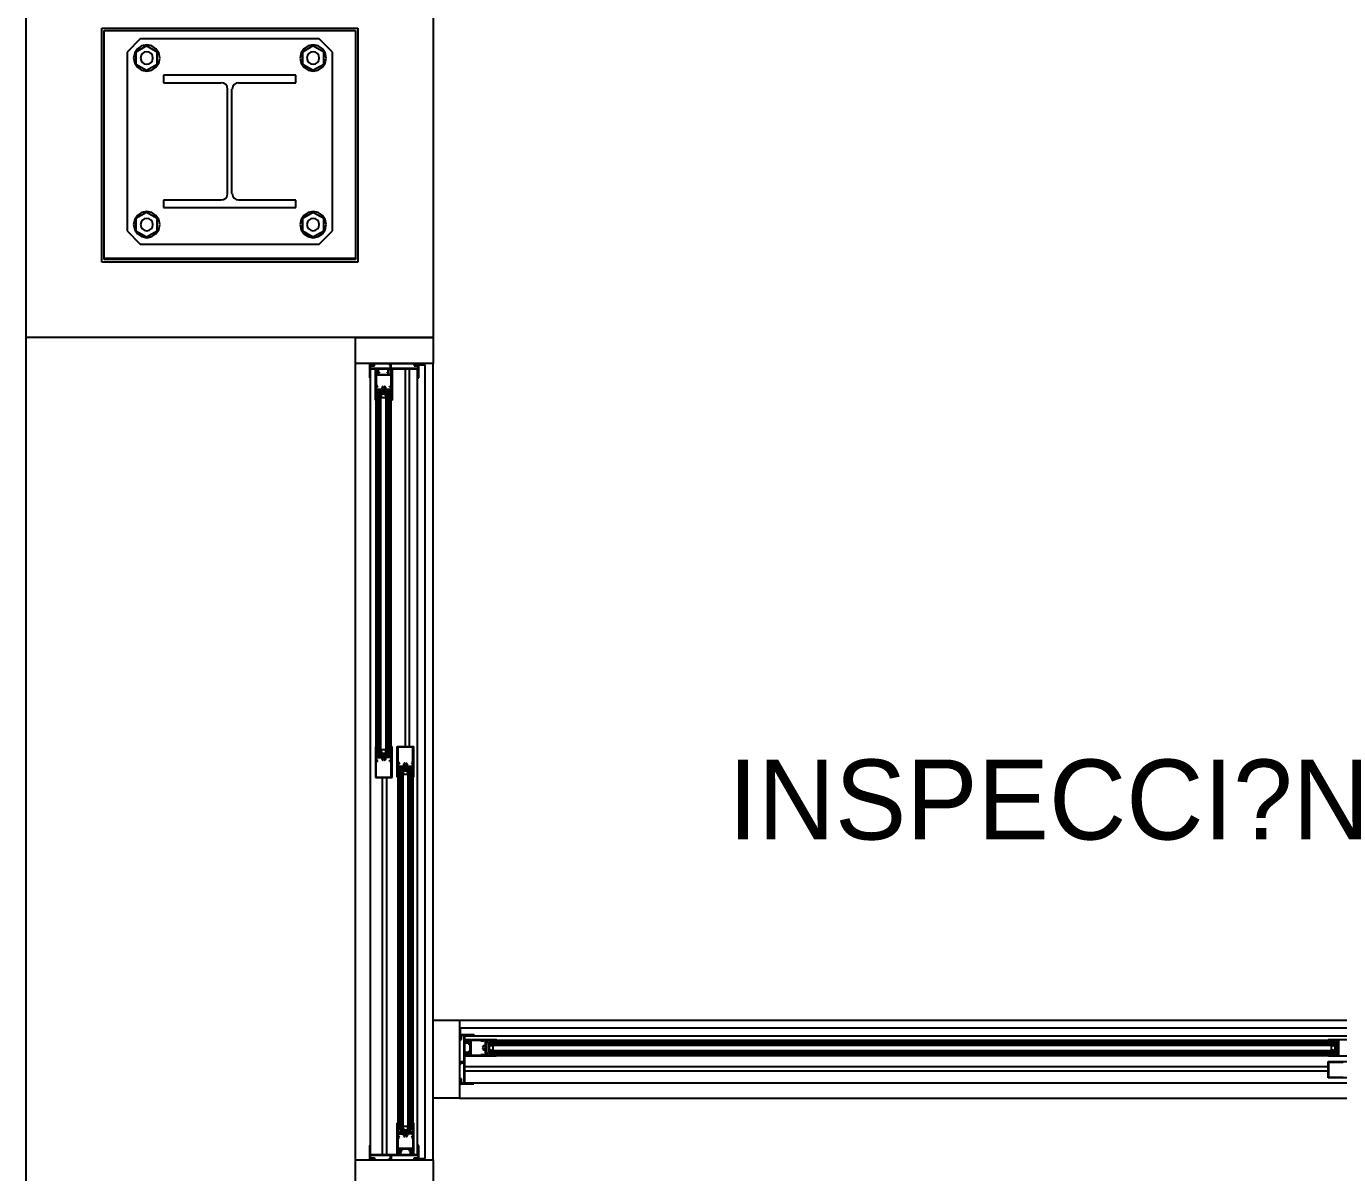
# Model space of a CAD drawing. Header units: millimetres. Extents: x 7649 to 34105, y 3983 to 25377.
# Drawn here: x 7649 to 10171, y 11031 to 13235 of the extents above; entities that cross this region are included whole.
import ezdxf

# ---------------------------------------------------------------- set-up
doc = ezdxf.new("R2010")
doc.units = ezdxf.units.MM

msp = doc.modelspace()

# ---------------------------------------------------------------- linework, layer by layer
at = {"layer": 'GEOMETRY', "color": 7}
for p, q in [((7649.45694, 5374.92222), (7649.45694, 25376.89306)), ((7868.53194, 13210.82222), (7843.13194, 13185.42222)), ((7863.19396, 13191.81873), (7857.80722, 13183.82917)), ((7880.70278, 13197.59306), (7860.06528, 13185.42222)), ((7871.18355, 13197.20535), (7863.19396, 13191.81873)), ((8212.49028, 13210.82222), (7868.53194, 13210.82222)), ((7880.96736, 13199.18056), (7871.18355, 13197.20535)), ((7900.81111, 13185.42222), (7880.70278, 13197.59306)), ((7890.75117, 13197.20535), (7880.96736, 13199.18056)), ((7898.74076, 13191.81873), (7890.75117, 13197.20535)), ((7904.1275, 13183.82917), (7898.74076, 13191.81873)), ((8182.81063, 13191.81873), (8177.42389, 13183.82917)), ((8200.31944, 13197.59306), (8180.21111, 13185.42222)), ((8190.80022, 13197.20535), (8182.81063, 13191.81873)), ((8200.58403, 13199.18056), (8190.80022, 13197.20535)), ((8220.95694, 13185.42222), (8200.31944, 13197.59306)), ((8210.36784, 13197.20535), (8200.58403, 13199.18056)), ((8218.35743, 13191.81873), (8210.36784, 13197.20535)), ((8237.89028, 13185.42222), (8212.49028, 13210.82222)), ((8223.74417, 13183.82917), (8218.35743, 13191.81873)), ((7843.13194, 13185.42222), (7843.13194, 12841.99306)), ((7857.80722, 13183.82917), (7855.83194, 13174.04514)), ((7855.83194, 13174.04514), (7857.80722, 13164.26111)), ((7857.80722, 13164.26111), (7863.19396, 13156.27155)), ((7860.06528, 13185.42222), (7860.06528, 13162.13889)), ((7869.99674, 13178.67945), (7869.06111, 13174.04514)), ((7869.06111, 13174.04514), (7869.99674, 13169.41083)), ((7872.5483, 13182.464), (7869.99674, 13178.67945)), ((7869.99674, 13169.41083), (7872.5483, 13165.62627)), ((7876.33283, 13185.01569), (7872.5483, 13182.464)), ((7872.5483, 13165.62627), (7876.33283, 13163.07459)), ((7880.96736, 13185.95139), (7876.33283, 13185.01569)), ((7885.60189, 13185.01569), (7880.96736, 13185.95139)), ((7889.38642, 13182.464), (7885.60189, 13185.01569)), ((7885.60189, 13163.07459), (7889.38642, 13165.62627)), ((7891.93799, 13178.67945), (7889.38642, 13182.464)), ((7889.38642, 13165.62627), (7891.93799, 13169.41083)), ((7892.87361, 13174.04514), (7891.93799, 13178.67945)), ((7891.93799, 13169.41083), (7892.87361, 13174.04514)), ((7898.74076, 13156.27155), (7904.1275, 13164.26111)), ((7900.81111, 13162.13889), (7900.81111, 13185.42222)), ((7906.10278, 13174.04514), (7904.1275, 13183.82917)), ((7904.1275, 13164.26111), (7906.10278, 13174.04514)), ((8177.42389, 13183.82917), (8175.44861, 13174.04514)), ((8175.44861, 13174.04514), (8177.42389, 13164.26111)), ((8177.42389, 13164.26111), (8182.81063, 13156.27155)), ((8180.21111, 13185.42222), (8180.21111, 13162.13889)), ((8189.6134, 13178.67945), (8188.67778, 13174.04514)), ((8188.67778, 13174.04514), (8189.6134, 13169.41083)), ((8192.16497, 13182.464), (8189.6134, 13178.67945)), ((8189.6134, 13169.41083), (8192.16497, 13165.62627)), ((8195.9495, 13185.01569), (8192.16497, 13182.464)), ((8192.16497, 13165.62627), (8195.9495, 13163.07459)), ((8200.58403, 13185.95139), (8195.9495, 13185.01569)), ((8205.21856, 13185.01569), (8200.58403, 13185.95139)), ((8209.00309, 13182.464), (8205.21856, 13185.01569)), ((8205.21856, 13163.07459), (8209.00309, 13165.62627)), ((8211.55465, 13178.67945), (8209.00309, 13182.464)), ((8209.00309, 13165.62627), (8211.55465, 13169.41083)), ((8212.49028, 13174.04514), (8211.55465, 13178.67945)), ((8211.55465, 13169.41083), (8212.49028, 13174.04514)), ((8218.35743, 13156.27155), (8223.74417, 13164.26111)), ((8220.95694, 13162.13889), (8220.95694, 13185.42222)), ((8225.71944, 13174.04514), (8223.74417, 13183.82917)), ((8223.74417, 13164.26111), (8225.71944, 13174.04514)), ((8237.89028, 12841.99306), (8237.89028, 13185.42222)), ((7860.06528, 13162.13889), (7880.70278, 13150.49722)), ((7863.19396, 13156.27155), (7871.18355, 13150.88493)), ((7871.18355, 13150.88493), (7880.96736, 13148.90972)), ((7876.33283, 13163.07459), (7880.96736, 13162.13889)), ((7880.70278, 13150.49722), (7900.81111, 13162.13889)), ((7880.96736, 13162.13889), (7885.60189, 13163.07459)), ((7880.96736, 13148.90972), (7890.75117, 13150.88493)), ((7890.75117, 13150.88493), (7898.74076, 13156.27155)), ((8167.51111, 13140.97222), (7912.98194, 13140.97222)), ((7912.98194, 13140.97222), (7912.98194, 13126.68472)), ((8167.51111, 13126.68472), (8167.51111, 13140.97222)), ((8180.21111, 13162.13889), (8200.31944, 13150.49722)), ((8182.81063, 13156.27155), (8190.80022, 13150.88493)), ((8190.80022, 13150.88493), (8200.58403, 13148.90972)), ((8195.9495, 13163.07459), (8200.58403, 13162.13889)), ((8200.31944, 13150.49722), (8220.95694, 13162.13889)), ((8200.58403, 13162.13889), (8205.21856, 13163.07459)), ((8200.58403, 13148.90972), (8210.36784, 13150.88493)), ((8210.36784, 13150.88493), (8218.35743, 13156.27155)), ((7912.98194, 13126.68472), (8023.57778, 13126.68472)), ((8028.68275, 13125.70747), (8023.84236, 13126.68472)), ((8032.63549, 13123.04244), (8028.68275, 13125.70747)), ((8035.30053, 13119.08969), (8032.63549, 13123.04244)), ((8036.27778, 13114.24931), (8035.30053, 13119.08969)), ((8036.27778, 12913.43056), (8036.27778, 13113.98472)), ((8044.74444, 12913.43056), (8044.74444, 13113.98472)), ((8046.25086, 13119.08969), (8045.27361, 13114.24931)), ((8048.91589, 13123.04244), (8046.25086, 13119.08969)), ((8052.86864, 13125.70747), (8048.91589, 13123.04244)), ((8057.70903, 13126.68472), (8052.86864, 13125.70747)), ((8057.44444, 13126.68472), (8167.51111, 13126.68472)), ((8035.30053, 12908.85475), (8036.27778, 12913.69514)), ((8045.27361, 12913.69514), (8046.25086, 12908.85475)), ((8023.57778, 12900.73056), (7912.98194, 12900.73056)), ((7912.98194, 12900.73056), (7912.98194, 12886.97222)), ((7912.98194, 12886.97222), (8167.51111, 12886.97222)), ((8023.84236, 12901.25972), (8028.68275, 12902.23697)), ((8028.68275, 12902.23697), (8032.63549, 12904.90201)), ((8032.63549, 12904.90201), (8035.30053, 12908.85475)), ((8046.25086, 12908.85475), (8048.91589, 12904.90201)), ((8048.91589, 12904.90201), (8052.86864, 12902.23697)), ((8052.86864, 12902.23697), (8057.70903, 12901.25972)), ((8167.51111, 12900.73056), (8057.44444, 12900.73056)), ((8167.51111, 12886.97222), (8167.51111, 12900.73056)), ((7857.80722, 12863.68333), (7855.83194, 12853.89931)), ((7863.19396, 12871.6729), (7857.80722, 12863.68333)), ((7880.70278, 12877.44722), (7860.06528, 12865.80556)), ((7860.06528, 12865.80556), (7860.06528, 12841.99306)), ((7871.18355, 12877.05952), (7863.19396, 12871.6729)), ((7872.5483, 12862.31817), (7869.99674, 12858.53362)), ((7880.96736, 12879.03472), (7871.18355, 12877.05952)), ((7876.33283, 12864.86986), (7872.5483, 12862.31817)), ((7880.96736, 12865.80556), (7876.33283, 12864.86986)), ((7900.81111, 12865.80556), (7880.70278, 12877.44722)), ((7890.75117, 12877.05952), (7880.96736, 12879.03472)), ((7885.60189, 12864.86986), (7880.96736, 12865.80556)), ((7889.38642, 12862.31817), (7885.60189, 12864.86986)), ((7891.93799, 12858.53362), (7889.38642, 12862.31817)), ((7898.74076, 12871.6729), (7890.75117, 12877.05952)), ((7904.1275, 12863.68333), (7898.74076, 12871.6729)), ((7900.81111, 12841.99306), (7900.81111, 12865.80556)), ((7906.10278, 12853.89931), (7904.1275, 12863.68333)), ((8177.42389, 12863.68333), (8175.44861, 12853.89931)), ((8182.81063, 12871.6729), (8177.42389, 12863.68333)), ((8200.31944, 12877.44722), (8180.21111, 12865.80556)), ((8180.21111, 12865.80556), (8180.21111, 12841.99306)), ((8190.80022, 12877.05952), (8182.81063, 12871.6729)), ((8192.16497, 12862.31817), (8189.6134, 12858.53362)), ((8200.58403, 12879.03472), (8190.80022, 12877.05952)), ((8195.9495, 12864.86986), (8192.16497, 12862.31817)), ((8200.58403, 12865.80556), (8195.9495, 12864.86986)), ((8220.95694, 12865.80556), (8200.31944, 12877.44722)), ((8210.36784, 12877.05952), (8200.58403, 12879.03472)), ((8205.21856, 12864.86986), (8200.58403, 12865.80556)), ((8209.00309, 12862.31817), (8205.21856, 12864.86986)), ((8211.55465, 12858.53362), (8209.00309, 12862.31817)), ((8218.35743, 12871.6729), (8210.36784, 12877.05952)), ((8223.74417, 12863.68333), (8218.35743, 12871.6729)), ((8220.95694, 12841.99306), (8220.95694, 12865.80556)), ((8225.71944, 12853.89931), (8223.74417, 12863.68333)), ((7843.13194, 12841.99306), (7868.53194, 12816.59306)), ((7855.83194, 12853.89931), (7857.80722, 12844.11528)), ((7857.80722, 12844.11528), (7863.19396, 12836.12571)), ((7860.06528, 12841.99306), (7880.70278, 12830.35139)), ((7863.19396, 12836.12571), (7871.18355, 12830.73909)), ((7869.99674, 12858.53362), (7869.06111, 12853.89931)), ((7869.06111, 12853.89931), (7869.99674, 12849.265)), ((7869.99674, 12849.265), (7872.5483, 12845.48044)), ((7872.5483, 12845.48044), (7876.33283, 12842.92875)), ((7876.33283, 12842.92875), (7880.96736, 12841.99306)), ((7880.70278, 12830.35139), (7900.81111, 12841.99306)), ((7880.96736, 12841.99306), (7885.60189, 12842.92875)), ((7885.60189, 12842.92875), (7889.38642, 12845.48044)), ((7889.38642, 12845.48044), (7891.93799, 12849.265)), ((7890.75117, 12830.73909), (7898.74076, 12836.12571)), ((7892.87361, 12853.89931), (7891.93799, 12858.53362)), ((7891.93799, 12849.265), (7892.87361, 12853.89931)), ((7898.74076, 12836.12571), (7904.1275, 12844.11528)), ((7904.1275, 12844.11528), (7906.10278, 12853.89931)), ((8175.44861, 12853.89931), (8177.42389, 12844.11528)), ((8177.42389, 12844.11528), (8182.81063, 12836.12571)), ((8180.21111, 12841.99306), (8200.31944, 12830.35139)), ((8182.81063, 12836.12571), (8190.80022, 12830.73909)), ((8189.6134, 12858.53362), (8188.67778, 12853.89931)), ((8188.67778, 12853.89931), (8189.6134, 12849.265)), ((8189.6134, 12849.265), (8192.16497, 12845.48044)), ((8192.16497, 12845.48044), (8195.9495, 12842.92875)), ((8195.9495, 12842.92875), (8200.58403, 12841.99306)), ((8200.31944, 12830.35139), (8220.95694, 12841.99306)), ((8200.58403, 12841.99306), (8205.21856, 12842.92875)), ((8205.21856, 12842.92875), (8209.00309, 12845.48044)), ((8209.00309, 12845.48044), (8211.55465, 12849.265)), ((8210.36784, 12830.73909), (8218.35743, 12836.12571)), ((8212.49028, 12853.89931), (8211.55465, 12858.53362)), ((8211.55465, 12849.265), (8212.49028, 12853.89931)), ((8212.49028, 12816.59306), (8237.89028, 12841.99306)), ((8218.35743, 12836.12571), (8223.74417, 12844.11528)), ((8223.74417, 12844.11528), (8225.71944, 12853.89931)), ((7868.53194, 12816.59306), (8212.49028, 12816.59306)), ((7871.18355, 12830.73909), (7880.96736, 12828.76389)), ((7880.96736, 12828.76389), (7890.75117, 12830.73909)), ((8190.80022, 12830.73909), (8200.58403, 12828.76389)), ((8200.58403, 12828.76389), (8210.36784, 12830.73909)), ((7799.21111, 12789.07639), (8281.81111, 12789.07639)), ((8281.81111, 11056.58472), (8281.81111, 12586.93472)), ((8309.32778, 12584.28889), (8309.32778, 12586.93472)), ((8309.32778, 12584.28889), (8317.26528, 12584.28889)), ((8309.32778, 12559.41806), (8309.32778, 12584.28889)), ((8318.85278, 12586.93472), (8317.26528, 12586.93472)), ((8317.26528, 12586.93472), (8317.26528, 12584.28889)), ((8318.85278, 12582.70139), (8318.85278, 12586.93472)), ((8318.85278, 12586.93472), (8394.52361, 12586.93472)), ((8345.84028, 12586.40556), (8345.84028, 12584.81806)), ((8345.84028, 12586.40556), (8350.60278, 12586.40556)), ((8345.84028, 12584.81806), (8349.54444, 12584.81806)), ((8349.54444, 12577.93889), (8349.54444, 12584.81806)), ((8350.60278, 12577.93889), (8350.60278, 12586.40556)), ((8396.11111, 12586.93472), (8394.52361, 12586.93472)), ((8394.52361, 12586.93472), (8394.52361, 12582.70139)), ((8396.11111, 12584.28889), (8396.11111, 12586.93472)), ((8396.11111, 12584.28889), (8404.04861, 12584.28889)), ((8404.04861, 12584.28889), (8416.21944, 12584.28889)), ((8404.04861, 12559.41806), (8404.04861, 12584.28889)), ((8416.21944, 11058.70139), (8416.21944, 12584.28889)), ((8431.56528, 11056.58472), (8431.56528, 12586.93472)), ((8309.32778, 12559.41806), (8310.91528, 12559.41806)), ((8310.91528, 12582.70139), (8318.85278, 12582.70139)), ((8310.91528, 12577.93889), (8310.91528, 12582.70139)), ((8310.91528, 12577.93889), (8349.54444, 12577.93889)), ((8310.91528, 12559.41806), (8310.91528, 12576.35139)), ((8310.91528, 12576.35139), (8324.67361, 12576.35139)), ((8310.91528, 11066.63889), (8310.91528, 12576.35139)), ((8320.44028, 12516.55556), (8320.44028, 12575.29306)), ((8320.44028, 12575.29306), (8323.61528, 12575.29306)), ((8322.02778, 12565.76806), (8322.02778, 12574.23472)), ((8322.02778, 12574.23472), (8323.61528, 12574.23472)), ((8322.02778, 12565.76806), (8350.60278, 12565.76806)), ((8350.60278, 12564.18056), (8322.02778, 12564.18056)), ((8322.02778, 12564.18056), (8322.02778, 12546.18889)), ((8323.61528, 12574.23472), (8323.61528, 12575.29306)), ((8324.67361, 12566.29722), (8324.67361, 12576.35139)), ((8324.67361, 12566.29722), (8326.26111, 12566.29722)), ((8326.26111, 12570.53056), (8326.26111, 12576.35139)), ((8326.26111, 12576.35139), (8344.25278, 12576.35139)), ((8326.26111, 12570.53056), (8327.84861, 12570.53056)), ((8326.26111, 12566.29722), (8326.26111, 12568.94306)), ((8326.26111, 12568.94306), (8327.84861, 12568.94306)), ((8327.84861, 12568.94306), (8327.84861, 12570.53056)), ((8344.25278, 12570.53056), (8342.66528, 12570.53056)), ((8342.66528, 12570.53056), (8342.66528, 12568.94306)), ((8342.66528, 12568.94306), (8344.25278, 12568.94306)), ((8344.25278, 12576.35139), (8344.25278, 12570.53056)), ((8344.25278, 12568.94306), (8344.25278, 12566.29722)), ((8344.25278, 12566.29722), (8345.84028, 12566.29722)), ((8345.84028, 12576.35139), (8402.46111, 12576.35139)), ((8345.84028, 12566.29722), (8345.84028, 12576.35139)), ((8349.01528, 12575.29306), (8352.19028, 12575.29306)), ((8349.01528, 12574.23472), (8349.01528, 12575.29306)), ((8350.60278, 12574.23472), (8349.01528, 12574.23472)), ((8350.60278, 12577.93889), (8402.46111, 12577.93889)), ((8350.60278, 12565.76806), (8350.60278, 12574.23472)), ((8350.60278, 12546.18889), (8350.60278, 12564.18056)), ((8352.19028, 12575.29306), (8352.19028, 12516.55556)), ((8378.11944, 11850.86389), (8378.11944, 12576.35139)), ((8386.05694, 11850.86389), (8386.05694, 12576.35139)), ((8394.52361, 12582.70139), (8402.46111, 12582.70139)), ((8400.87361, 11066.63889), (8400.87361, 12576.35139)), ((8402.46111, 12577.93889), (8402.46111, 12582.70139)), ((8402.46111, 12576.35139), (8402.46111, 12559.41806)), ((8402.46111, 12559.41806), (8404.04861, 12559.41806)), ((8322.02778, 12546.18889), (8322.55694, 12546.18889)), ((8322.02778, 12541.42639), (8324.67361, 12543.01389)), ((8322.02778, 12537.19306), (8322.02778, 12541.42639)), ((8332.08194, 12537.19306), (8322.02778, 12537.19306)), ((8350.60278, 12535.07639), (8322.02778, 12535.07639)), ((8322.02778, 12535.07639), (8322.02778, 12517.08472)), ((8322.55694, 12546.18889), (8322.55694, 12543.54306)), ((8322.55694, 12543.54306), (8324.67361, 12543.54306)), ((8325.20278, 12543.01389), (8325.20278, 12543.54306)), ((8325.20278, 12530.84306), (8325.20278, 12535.07639)), ((8325.20278, 12535.07639), (8347.42778, 12535.07639)), ((8332.72688, 12540.52589), (8332.62402, 12539.25021)), ((8332.62402, 12539.25021), (8332.94637, 12537.97784)), ((8333.22974, 12541.70279), (8332.72688, 12540.52589)), ((8334.10738, 12542.67879), (8333.22974, 12541.70279)), ((8334.16179, 12542.4253), (8333.9687, 12542.31187)), ((8334.3747, 12542.47977), (8334.16179, 12542.4253)), ((8334.19861, 12540.36806), (8334.72778, 12540.36806)), ((8334.3159, 12540.31301), (8334.19861, 12539.57431)), ((8334.19861, 12539.57431), (8334.3159, 12538.83561)), ((8334.19861, 12537.72222), (8334.72778, 12537.72222)), ((8334.66776, 12540.99355), (8334.3159, 12540.31301)), ((8334.3159, 12538.83561), (8334.66776, 12538.15506)), ((8334.5944, 12542.47383), (8334.3747, 12542.47977)), ((8334.80782, 12542.406), (8334.5944, 12542.47383)), ((8334.72778, 12537.72222), (8334.72778, 12537.19306)), ((8334.99383, 12542.28131), (8334.80782, 12542.406)), ((8335.13535, 12542.11316), (8334.99383, 12542.28131)), ((8335.01786, 12541.12318), (8335.11972, 12541.24485)), ((8335.11972, 12541.24485), (8335.19473, 12541.38293)), ((8335.22538, 12541.91268), (8335.13535, 12542.11316)), ((8335.16062, 12537.66221), (8335.84116, 12537.31034)), ((8335.19473, 12541.38293), (8335.24109, 12541.53309)), ((8335.25694, 12541.69097), (8335.22538, 12541.91268)), ((8335.24109, 12541.53309), (8335.25694, 12541.69097)), ((8335.84116, 12537.31034), (8336.57986, 12537.19306)), ((8336.57986, 12537.19306), (8337.31856, 12537.31034)), ((8337.31856, 12537.31034), (8337.9991, 12537.66221)), ((8337.37361, 12537.19306), (8337.37361, 12537.72222)), ((8337.41802, 12541.95326), (8337.37415, 12541.66162)), ((8337.37415, 12541.66162), (8337.43945, 12541.37403)), ((8337.57225, 12542.21622), (8337.41802, 12541.95326)), ((8337.43945, 12541.37403), (8337.6127, 12541.12318)), ((8337.81403, 12542.40193), (8337.57225, 12542.21622)), ((8338.09795, 12542.48168), (8337.81403, 12542.40193)), ((8338.39143, 12542.45262), (8338.09795, 12542.48168)), ((8338.66186, 12542.31187), (8338.39143, 12542.45262)), ((8338.84382, 12540.31301), (8338.49196, 12540.99355)), ((8338.49196, 12538.15506), (8338.84382, 12538.83561)), ((8338.96111, 12539.57431), (8338.84382, 12540.31301)), ((8338.84382, 12538.83561), (8338.96111, 12539.57431)), ((8339.685, 12542.04602), (8339.05234, 12542.67879)), ((8340.15503, 12541.29743), (8339.685, 12542.04602)), ((8350.60278, 12537.19306), (8340.01944, 12537.19306)), ((8340.44778, 12540.46341), (8340.15503, 12541.29743)), ((8340.21335, 12537.97784), (8340.35901, 12538.36228)), ((8340.35901, 12538.36228), (8340.46389, 12538.75866)), ((8340.54861, 12539.57431), (8340.44778, 12540.46341)), ((8340.46389, 12538.75866), (8340.52732, 12539.16374)), ((8340.52732, 12539.16374), (8340.54861, 12539.57431)), ((8347.42778, 12543.01389), (8347.42778, 12543.54306)), ((8347.42778, 12543.01389), (8350.60278, 12541.42639)), ((8347.42778, 12530.84306), (8347.42778, 12535.07639)), ((8350.07361, 12543.54306), (8347.95694, 12543.54306)), ((8350.60278, 12546.18889), (8350.07361, 12546.18889)), ((8350.07361, 12546.18889), (8350.07361, 12543.54306)), ((8350.60278, 12541.42639), (8350.60278, 12537.19306)), ((8350.60278, 12517.08472), (8350.60278, 12535.07639)), ((8320.96944, 12516.82014), (8321.03182, 12516.51117)), ((8321.03182, 12516.51117), (8321.20193, 12516.25887)), ((8321.20193, 12516.25887), (8321.45423, 12516.08877)), ((8321.45423, 12516.08877), (8321.76319, 12516.02639)), ((8323.08611, 12515.49722), (8321.49861, 12515.49722)), ((8322.02778, 12517.08472), (8323.08611, 12517.08472)), ((8322.02778, 11850.86389), (8322.02778, 12515.49722)), ((8323.08611, 12517.08472), (8323.08611, 12515.49722)), ((8347.42778, 12530.84306), (8325.20278, 12530.84306)), ((8325.20278, 11836.57639), (8325.20278, 12529.78472)), ((8325.20278, 12529.78472), (8331.02361, 12529.78472)), ((8326.26111, 11836.57639), (8326.26111, 12529.78472)), ((8327.31944, 11836.57639), (8327.31944, 12529.78472)), ((8328.37778, 11836.57639), (8328.37778, 12529.78472)), ((8329.43611, 11836.57639), (8329.43611, 12529.78472)), ((8329.96528, 11836.57639), (8329.96528, 12529.78472)), ((8331.02361, 11836.57639), (8331.02361, 12529.78472)), ((8331.55278, 12525.02222), (8332.61111, 12528.72639)), ((8331.55278, 12525.02222), (8331.55278, 12521.84722)), ((8331.55278, 12521.84722), (8340.54861, 12521.84722)), ((8332.61111, 12528.72639), (8339.49028, 12528.72639)), ((8339.49028, 12525.02222), (8340.54861, 12528.72639)), ((8340.54861, 12521.84722), (8340.54861, 12525.02222)), ((8341.07778, 11836.57639), (8341.07778, 12529.78472)), ((8341.07778, 12529.78472), (8347.42778, 12529.78472)), ((8342.13611, 11836.57639), (8342.13611, 12529.78472)), ((8343.19444, 11836.57639), (8343.19444, 12529.78472)), ((8344.25278, 11836.57639), (8344.25278, 12529.78472)), ((8345.31111, 11836.57639), (8345.31111, 12529.78472)), ((8346.36944, 11836.57639), (8346.36944, 12529.78472)), ((8347.42778, 11836.57639), (8347.42778, 12529.78472)), ((8349.54444, 12515.49722), (8349.54444, 12517.08472)), ((8349.54444, 12517.08472), (8350.60278, 12517.08472)), ((8351.13194, 12515.49722), (8349.54444, 12515.49722)), ((8350.60278, 11850.86389), (8350.60278, 12515.49722)), ((8351.39653, 12516.02639), (8351.70549, 12516.08877)), ((8351.70549, 12516.08877), (8351.95779, 12516.25887)), ((8351.95779, 12516.25887), (8352.1279, 12516.51117)), ((8352.1279, 12516.51117), (8352.19028, 12516.82014)), ((8320.44028, 11849.80556), (8320.44028, 11791.06806)), ((8321.03182, 11850.3791), (8320.96944, 11850.07014)), ((8321.20193, 11850.63141), (8321.03182, 11850.3791)), ((8321.45423, 11850.80151), (8321.20193, 11850.63141)), ((8321.76319, 11850.86389), (8321.45423, 11850.80151)), ((8321.49861, 11850.86389), (8323.08611, 11850.86389)), ((8323.08611, 11849.80556), (8322.02778, 11849.80556)), ((8322.02778, 11849.80556), (8322.02778, 11831.28472)), ((8322.02778, 11831.28472), (8350.60278, 11831.28472)), ((8322.02778, 11824.93472), (8322.02778, 11829.69722)), ((8322.02778, 11829.69722), (8332.08194, 11829.69722)), ((8323.08611, 11850.86389), (8323.08611, 11849.80556)), ((8325.20278, 11836.57639), (8331.02361, 11836.57639)), ((8325.20278, 11835.51806), (8347.42778, 11835.51806)), ((8325.20278, 11831.81389), (8325.20278, 11835.51806)), ((8325.20278, 11831.81389), (8347.42778, 11831.81389)), ((8340.54861, 11844.51389), (8331.55278, 11844.51389)), ((8331.55278, 11844.51389), (8331.55278, 11841.33889)), ((8331.55278, 11837.63472), (8332.61111, 11841.33889)), ((8332.61111, 11837.63472), (8339.49028, 11837.63472)), ((8332.6324, 11827.72653), (8332.61111, 11827.31597)), ((8332.61111, 11827.31597), (8332.71195, 11826.42687)), ((8332.69583, 11828.13162), (8332.6324, 11827.72653)), ((8332.80071, 11828.52799), (8332.69583, 11828.13162)), ((8332.94637, 11828.91244), (8332.80071, 11828.52799)), ((8334.72778, 11828.63889), (8334.19861, 11828.63889)), ((8334.3159, 11828.05467), (8334.19861, 11827.31597)), ((8334.19861, 11827.31597), (8334.3159, 11826.57727)), ((8334.66776, 11828.73521), (8334.3159, 11828.05467)), ((8334.72778, 11829.16806), (8334.72778, 11828.63889)), ((8335.84116, 11829.57993), (8335.16062, 11829.22807)), ((8336.57986, 11829.69722), (8335.84116, 11829.57993)), ((8337.31856, 11829.57993), (8336.57986, 11829.69722)), ((8337.9991, 11829.22807), (8337.31856, 11829.57993)), ((8337.37361, 11828.63889), (8337.37361, 11829.16806)), ((8338.84382, 11828.05467), (8338.49196, 11828.73521)), ((8338.96111, 11827.31597), (8338.84382, 11828.05467)), ((8338.84382, 11826.57727), (8338.96111, 11827.31597)), ((8339.49028, 11837.63472), (8340.54861, 11841.33889)), ((8350.60278, 11829.69722), (8340.01944, 11829.69722)), ((8340.5357, 11827.64007), (8340.21335, 11828.91244)), ((8340.43284, 11826.36438), (8340.5357, 11827.64007)), ((8340.54861, 11841.33889), (8340.54861, 11844.51389)), ((8341.07778, 11836.57639), (8347.42778, 11836.57639)), ((8347.42778, 11831.81389), (8347.42778, 11835.51806)), ((8349.54444, 11849.80556), (8349.54444, 11850.86389)), ((8349.54444, 11850.86389), (8351.13194, 11850.86389)), ((8350.60278, 11849.80556), (8349.54444, 11849.80556)), ((8350.60278, 11831.28472), (8350.60278, 11849.80556)), ((8350.60278, 11824.93472), (8350.60278, 11829.69722)), ((8351.70549, 11850.80151), (8351.39653, 11850.86389)), ((8351.95779, 11850.63141), (8351.70549, 11850.80151)), ((8352.1279, 11850.3791), (8351.95779, 11850.63141)), ((8352.19028, 11850.07014), (8352.1279, 11850.3791)), ((8352.19028, 11791.06806), (8352.19028, 11849.80556)), ((8362.24444, 11850.86389), (8393.99444, 11850.86389)), ((8362.24444, 11792.12639), (8362.24444, 11850.86389)), ((8363.83194, 11821.75972), (8363.83194, 11849.80556)), ((8363.83194, 11849.80556), (8392.40694, 11849.80556)), ((8392.40694, 11821.75972), (8392.40694, 11849.80556)), ((8393.99444, 11792.12639), (8393.99444, 11850.86389)), ((8324.67361, 11823.34722), (8322.02778, 11824.93472)), ((8322.02778, 11792.12639), (8322.02778, 11820.17222)), ((8322.02778, 11820.17222), (8322.55694, 11820.17222)), ((8324.67361, 11822.81806), (8322.55694, 11822.81806)), ((8322.55694, 11820.17222), (8322.55694, 11822.81806)), ((8325.20278, 11822.81806), (8325.20278, 11823.34722)), ((8332.71195, 11826.42687), (8333.00469, 11825.59285)), ((8333.00469, 11825.59285), (8333.47472, 11824.84426)), ((8333.47472, 11824.84426), (8334.10738, 11824.21149)), ((8333.9687, 11824.57841), (8334.23913, 11824.43766)), ((8334.19861, 11825.99306), (8334.72778, 11825.99306)), ((8334.23913, 11824.43766), (8334.5326, 11824.40859)), ((8334.3159, 11826.57727), (8334.66776, 11825.89673)), ((8334.5326, 11824.40859), (8334.81653, 11824.48835)), ((8334.81653, 11824.48835), (8335.0583, 11824.67405)), ((8335.19111, 11825.51625), (8335.01786, 11825.7671)), ((8335.0583, 11824.67405), (8335.21254, 11824.93702)), ((8335.2564, 11825.22865), (8335.19111, 11825.51625)), ((8335.21254, 11824.93702), (8335.2564, 11825.22865)), ((8337.38947, 11825.35719), (8337.37361, 11825.19931)), ((8337.37361, 11825.19931), (8337.40517, 11824.9776)), ((8337.43582, 11825.50734), (8337.38947, 11825.35719)), ((8337.40517, 11824.9776), (8337.49521, 11824.77711)), ((8337.51084, 11825.64543), (8337.43582, 11825.50734)), ((8337.49521, 11824.77711), (8337.63672, 11824.60896)), ((8337.6127, 11825.7671), (8337.51084, 11825.64543)), ((8337.63672, 11824.60896), (8337.82274, 11824.48427)), ((8337.82274, 11824.48427), (8338.03616, 11824.41645)), ((8338.03616, 11824.41645), (8338.25585, 11824.4105)), ((8338.25585, 11824.4105), (8338.46877, 11824.46498)), ((8338.46877, 11824.46498), (8338.66186, 11824.57841)), ((8338.49196, 11825.89673), (8338.84382, 11826.57727)), ((8339.05234, 11824.21149), (8339.92998, 11825.18749)), ((8339.92998, 11825.18749), (8340.43284, 11826.36438)), ((8347.42778, 11823.34722), (8350.60278, 11824.93472)), ((8347.42778, 11822.81806), (8347.42778, 11823.34722)), ((8347.95694, 11822.81806), (8350.07361, 11822.81806)), ((8350.07361, 11820.17222), (8350.07361, 11822.81806)), ((8350.07361, 11820.17222), (8350.60278, 11820.17222)), ((8350.60278, 11792.12639), (8350.60278, 11820.17222)), ((8363.83194, 11821.75972), (8364.36111, 11821.75972)), ((8367.00694, 11818.58472), (8363.83194, 11816.99722)), ((8363.83194, 11816.99722), (8363.83194, 11812.76389)), ((8363.83194, 11812.76389), (8374.41528, 11812.76389)), ((8392.40694, 11811.17639), (8363.83194, 11811.17639)), ((8363.83194, 11811.17639), (8363.83194, 11792.65556)), ((8364.36111, 11819.11389), (8364.36111, 11821.75972)), ((8364.36111, 11819.11389), (8366.47778, 11819.11389)), ((8367.00694, 11806.41389), (8367.00694, 11810.64722)), ((8367.00694, 11810.64722), (8389.23194, 11810.64722)), ((8389.23194, 11806.41389), (8367.00694, 11806.41389)), ((8367.00694, 11113.73472), (8367.00694, 11805.35556)), ((8367.00694, 11805.35556), (8373.35694, 11805.35556)), ((8368.06528, 11113.73472), (8368.06528, 11805.35556)), ((8369.12361, 11113.73472), (8369.12361, 11805.35556)), ((8370.18194, 11113.73472), (8370.18194, 11805.35556)), ((8371.24028, 11113.73472), (8371.24028, 11805.35556)), ((8372.29861, 11113.73472), (8372.29861, 11805.35556)), ((8373.35694, 11113.73472), (8373.35694, 11805.35556)), ((8373.88611, 11800.59306), (8374.94444, 11804.29722)), ((8374.53105, 11816.09673), (8374.42818, 11814.82104)), ((8374.42818, 11814.82104), (8374.75054, 11813.54867)), ((8375.03391, 11817.27362), (8374.53105, 11816.09673)), ((8374.94444, 11804.29722), (8381.82361, 11804.29722)), ((8375.91155, 11818.24962), (8375.03391, 11817.27362)), ((8376.12007, 11815.88384), (8376.00278, 11815.14514)), ((8376.00278, 11815.14514), (8376.12007, 11814.40644)), ((8376.47193, 11816.56438), (8376.12007, 11815.88384)), ((8376.12007, 11814.40644), (8376.47193, 11813.7259)), ((8376.49512, 11818.5253), (8376.30203, 11818.41187)), ((8376.70804, 11818.57977), (8376.49512, 11818.5253)), ((8376.92773, 11818.57383), (8376.70804, 11818.57977)), ((8377.14115, 11818.506), (8376.92773, 11818.57383)), ((8376.96479, 11813.23304), (8377.64533, 11812.88118)), ((8377.32717, 11818.38131), (8377.14115, 11818.506)), ((8377.46868, 11818.21316), (8377.32717, 11818.38131)), ((8377.35119, 11817.22318), (8377.45305, 11817.34485)), ((8377.45305, 11817.34485), (8377.52807, 11817.48293)), ((8377.55871, 11818.01268), (8377.46868, 11818.21316)), ((8377.52807, 11817.48293), (8377.57442, 11817.63309)), ((8377.59028, 11817.79097), (8377.55871, 11818.01268)), ((8377.57442, 11817.63309), (8377.59028, 11817.79097)), ((8377.64533, 11812.88118), (8378.38403, 11812.76389)), ((8378.38403, 11812.76389), (8379.12273, 11812.88118)), ((8379.12273, 11812.88118), (8379.80327, 11813.23304)), ((8380.23611, 11816.46806), (8379.70694, 11816.46806)), ((8379.70694, 11813.82222), (8380.23611, 11813.82222)), ((8379.75135, 11818.05326), (8379.70749, 11817.76162)), ((8379.70749, 11817.76162), (8379.77278, 11817.47403)), ((8379.90559, 11818.31622), (8379.75135, 11818.05326)), ((8379.77278, 11817.47403), (8379.94603, 11817.22318)), ((8380.14736, 11818.50193), (8379.90559, 11818.31622)), ((8380.43129, 11818.58168), (8380.14736, 11818.50193)), ((8380.64799, 11815.88384), (8380.29612, 11816.56438)), ((8380.29612, 11813.7259), (8380.64799, 11814.40644)), ((8380.72476, 11818.55262), (8380.43129, 11818.58168)), ((8380.76528, 11815.14514), (8380.64799, 11815.88384)), ((8380.64799, 11814.40644), (8380.76528, 11815.14514)), ((8380.99519, 11818.41187), (8380.72476, 11818.55262)), ((8381.48917, 11817.61685), (8380.85651, 11818.24962)), ((8381.95919, 11816.86826), (8381.48917, 11817.61685)), ((8381.82361, 11800.59306), (8382.88194, 11804.29722)), ((8382.25194, 11816.03424), (8381.95919, 11816.86826)), ((8382.01752, 11813.54867), (8382.16318, 11813.93312)), ((8382.16318, 11813.93312), (8382.26806, 11814.32949)), ((8382.35278, 11815.14514), (8382.25194, 11816.03424)), ((8382.26806, 11814.32949), (8382.33149, 11814.73458)), ((8382.33149, 11814.73458), (8382.35278, 11815.14514)), ((8382.35278, 11812.76389), (8392.40694, 11812.76389)), ((8383.41111, 11113.73472), (8383.41111, 11805.35556)), ((8383.41111, 11805.35556), (8389.23194, 11805.35556)), ((8384.46944, 11113.73472), (8384.46944, 11805.35556)), ((8384.99861, 11113.73472), (8384.99861, 11805.35556)), ((8386.05694, 11113.73472), (8386.05694, 11805.35556)), ((8387.11528, 11113.73472), (8387.11528, 11805.35556)), ((8388.17361, 11113.73472), (8388.17361, 11805.35556)), ((8389.23194, 11806.41389), (8389.23194, 11810.64722)), ((8389.23194, 11113.73472), (8389.23194, 11805.35556)), ((8391.87778, 11819.11389), (8389.76111, 11819.11389)), ((8392.40694, 11816.99722), (8389.76111, 11818.58472)), ((8391.87778, 11821.75972), (8392.40694, 11821.75972)), ((8391.87778, 11819.11389), (8391.87778, 11821.75972)), ((8392.40694, 11812.76389), (8392.40694, 11816.99722)), ((8392.40694, 11792.65556), (8392.40694, 11811.17639)), ((8320.44028, 11791.06806), (8352.19028, 11791.06806)), ((8322.02778, 11792.12639), (8350.60278, 11792.12639)), ((8334.19861, 11066.63889), (8334.19861, 11791.06806)), ((8342.13611, 11066.63889), (8342.13611, 11791.06806)), ((8362.77361, 11792.39097), (8362.83599, 11792.08201)), ((8362.83599, 11792.08201), (8363.00609, 11791.82971)), ((8363.00609, 11791.82971), (8363.2584, 11791.6596)), ((8363.2584, 11791.6596), (8363.56736, 11791.59722)), ((8364.89028, 11791.06806), (8363.30278, 11791.06806)), ((8363.83194, 11792.65556), (8364.89028, 11792.65556)), ((8363.83194, 11128.02222), (8363.83194, 11791.06806)), ((8364.89028, 11792.65556), (8364.89028, 11791.06806)), ((8373.88611, 11800.59306), (8373.88611, 11797.41806)), ((8373.88611, 11797.41806), (8382.88194, 11797.41806)), ((8382.88194, 11797.41806), (8382.88194, 11800.59306)), ((8391.34861, 11791.06806), (8391.34861, 11792.65556)), ((8391.34861, 11792.65556), (8392.40694, 11792.65556)), ((8392.93611, 11791.06806), (8391.34861, 11791.06806)), ((8392.93611, 11128.02222), (8392.93611, 11791.06806)), ((8393.20069, 11791.59722), (8393.50966, 11791.6596)), ((8393.50966, 11791.6596), (8393.76196, 11791.82971)), ((8393.76196, 11791.82971), (8393.93207, 11792.08201)), ((8393.93207, 11792.08201), (8393.99444, 11792.39097)), ((8481.83611, 11324.87222), (11880.67361, 11324.87222)), ((8483.95278, 11297.35556), (8483.95278, 11310.05556)), ((8483.95278, 11310.05556), (11878.02778, 11310.05556)), ((8481.83611, 11289.41806), (8481.83611, 11287.83056)), ((8481.83611, 11289.41806), (8483.95278, 11289.41806)), ((8481.83611, 11287.83056), (8485.54028, 11287.83056)), ((8483.95278, 11297.35556), (8509.35278, 11297.35556)), ((8483.95278, 11289.41806), (8483.95278, 11297.35556)), ((8485.54028, 11287.83056), (8485.54028, 11295.76806)), ((8485.54028, 11295.76806), (8490.83194, 11295.76806)), ((8490.83194, 11244.43889), (8490.83194, 11295.76806)), ((8492.41944, 11282.53889), (8492.41944, 11295.76806)), ((8492.41944, 11295.76806), (8509.35278, 11295.76806)), ((8492.41944, 11294.70972), (11870.09028, 11294.70972)), ((8492.41944, 11282.53889), (8502.47361, 11282.53889)), ((8492.41944, 11281.48056), (8498.24028, 11281.48056)), ((8492.41944, 11262.95972), (8492.41944, 11281.48056)), ((8492.94861, 11284.12639), (8492.94861, 11287.30139)), ((8492.94861, 11287.30139), (8552.21528, 11287.30139)), ((8494.53611, 11284.12639), (8492.94861, 11284.12639)), ((8494.53611, 11285.71389), (8494.53611, 11284.12639)), ((8494.53611, 11285.71389), (8502.47361, 11285.71389)), ((8498.24028, 11281.48056), (8498.24028, 11279.36389)), ((8498.24028, 11279.36389), (8499.82778, 11279.36389)), ((8499.82778, 11281.48056), (8502.47361, 11281.48056)), ((8499.82778, 11279.36389), (8499.82778, 11281.48056)), ((8502.47361, 11257.66806), (8502.47361, 11285.71389)), ((8502.47361, 11281.48056), (8502.47361, 11282.53889)), ((8522.58194, 11285.71389), (8504.06111, 11285.71389)), ((8504.06111, 11257.66806), (8504.06111, 11285.71389)), ((8509.35278, 11297.35556), (8509.35278, 11295.76806)), ((8522.58194, 11285.18472), (8522.58194, 11285.71389)), ((8524.69861, 11285.18472), (8522.58194, 11285.18472)), ((8524.69861, 11283.06806), (8524.69861, 11285.18472)), ((8527.34444, 11285.71389), (8525.75694, 11283.06806)), ((8526.31814, 11274.03132), (8526.28915, 11273.738)), ((8526.28915, 11273.738), (8526.36896, 11273.45419)), ((8526.45871, 11274.30166), (8526.31814, 11274.03132)), ((8526.36896, 11273.45419), (8526.55483, 11273.21233)), ((8526.55483, 11273.21233), (8526.81768, 11273.05846)), ((8527.25397, 11274.79597), (8526.62097, 11274.16318)), ((8526.81768, 11273.05846), (8527.10925, 11273.01466)), ((8527.10925, 11273.01466), (8527.39686, 11273.07978)), ((8528.00261, 11275.26608), (8527.25397, 11274.79597)), ((8531.57778, 11285.71389), (8527.34444, 11285.71389)), ((8527.87361, 11273.01389), (8527.34444, 11273.01389)), ((8527.39686, 11273.07978), (8527.64778, 11273.25263)), ((8527.87361, 11273.54306), (8527.87361, 11273.01389)), ((8528.83661, 11275.55887), (8528.00261, 11275.26608)), ((8528.98701, 11273.95472), (8528.30666, 11273.603)), ((8529.72569, 11275.65972), (8528.83661, 11275.55887)), ((8529.72569, 11274.07196), (8528.98701, 11273.95472)), ((8530.13637, 11275.6385), (8529.72569, 11275.65972)), ((8530.46438, 11273.95472), (8529.72569, 11274.07196)), ((8530.54147, 11275.57523), (8530.13637, 11275.6385)), ((8531.14473, 11273.603), (8530.46438, 11273.95472)), ((8530.51944, 11273.01389), (8530.51944, 11273.54306)), ((8530.93776, 11275.47049), (8530.54147, 11275.57523)), ((8531.32198, 11275.32486), (8530.93776, 11275.47049)), ((8531.57778, 11275.65972), (8531.57778, 11285.71389)), ((8531.98974, 11272.42965), (8531.63772, 11273.11001)), ((8532.10707, 11271.69097), (8531.98974, 11272.42965)), ((8551.68611, 11285.71389), (8533.16528, 11285.71389)), ((8533.16528, 11285.71389), (8533.16528, 11257.66806)), ((8533.69444, 11260.84306), (8533.69444, 11282.53889)), ((8533.69444, 11282.53889), (8537.39861, 11282.53889)), ((8537.39861, 11282.53889), (8537.39861, 11260.84306)), ((8538.98611, 11276.71806), (8538.98611, 11282.53889)), ((8538.98611, 11282.53889), (10165.11528, 11282.53889)), ((8538.98611, 11281.48056), (10165.11528, 11281.48056)), ((8538.98611, 11280.42222), (10165.11528, 11280.42222)), ((8538.98611, 11279.89306), (10165.11528, 11279.89306)), ((8538.98611, 11278.83472), (10165.11528, 11278.83472)), ((8538.98611, 11277.77639), (10165.11528, 11277.77639)), ((8538.98611, 11276.71806), (10165.11528, 11276.71806)), ((8539.51528, 11275.13056), (8543.21944, 11276.18889)), ((8539.51528, 11268.25139), (8539.51528, 11275.13056)), ((8543.21944, 11276.18889), (8546.39444, 11276.18889)), ((8546.39444, 11267.19306), (8546.39444, 11276.18889)), ((8551.68611, 11284.65556), (8551.68611, 11285.71389)), ((8553.27361, 11284.65556), (8551.68611, 11284.65556)), ((8552.78876, 11287.23899), (8552.47986, 11287.30139)), ((8553.04107, 11287.06885), (8552.78876, 11287.23899)), ((8553.21121, 11286.81654), (8553.04107, 11287.06885)), ((8553.27361, 11286.50764), (8553.21121, 11286.81654)), ((8553.27361, 11286.24306), (8553.27361, 11284.65556)), ((8553.27361, 11286.24306), (10150.82778, 11286.24306)), ((10150.89018, 11286.81654), (10150.82778, 11286.50764)), ((10150.82778, 11286.24306), (10150.82778, 11284.65556)), ((10150.82778, 11284.65556), (10151.88611, 11284.65556)), ((10151.06032, 11287.06885), (10150.89018, 11286.81654)), ((10151.31263, 11287.23899), (10151.06032, 11287.06885)), ((10151.62153, 11287.30139), (10151.31263, 11287.23899)), ((10151.35694, 11287.30139), (10210.62361, 11287.30139)), ((10151.88611, 11284.65556), (10151.88611, 11285.71389)), ((10151.88611, 11285.71389), (10170.40694, 11285.71389)), ((10157.17778, 11267.19306), (10157.17778, 11276.18889)), ((10157.17778, 11276.18889), (10160.35278, 11276.18889)), ((10160.35278, 11275.13056), (10164.05694, 11276.18889)), ((10164.05694, 11268.25139), (10164.05694, 11275.13056)), ((10165.11528, 11276.71806), (10165.11528, 11282.53889)), ((10166.17361, 11282.53889), (10166.17361, 11260.84306)), ((10166.17361, 11282.53889), (10169.87778, 11282.53889)), ((10169.87778, 11260.84306), (10169.87778, 11282.53889)), ((10170.40694, 11285.71389), (10170.40694, 11257.66806)), ((8492.41944, 11262.95972), (8498.24028, 11262.95972)), ((8492.41944, 11261.37222), (8502.47361, 11261.37222)), ((8492.41944, 11204.22222), (8492.41944, 11261.37222)), ((8492.94861, 11256.08056), (8492.94861, 11259.25556)), ((8492.94861, 11259.25556), (8494.53611, 11259.25556)), ((8492.94861, 11256.08056), (8552.21528, 11256.08056)), ((8494.53611, 11259.25556), (8494.53611, 11257.66806)), ((8494.53611, 11257.66806), (8502.47361, 11257.66806)), ((8498.24028, 11264.54722), (8499.82778, 11264.54722)), ((8498.24028, 11262.95972), (8498.24028, 11264.54722)), ((8499.82778, 11262.95972), (8499.82778, 11264.54722)), ((8499.82778, 11262.95972), (8502.47361, 11262.95972)), ((8502.47361, 11261.37222), (8502.47361, 11262.95972)), ((8504.06111, 11257.66806), (8522.58194, 11257.66806)), ((8522.58194, 11257.66806), (8524.69861, 11257.66806)), ((8524.69861, 11257.66806), (8524.69861, 11260.31389)), ((8525.75694, 11260.31389), (8527.34444, 11257.66806)), ((8526.29688, 11270.23455), (8526.29096, 11270.01498)), ((8526.29096, 11270.01498), (8526.3454, 11269.80218)), ((8526.36466, 11270.44764), (8526.29688, 11270.23455)), ((8526.3454, 11269.80218), (8526.45871, 11269.60945)), ((8526.48935, 11270.63387), (8526.36466, 11270.44764)), ((8526.65754, 11270.77552), (8526.48935, 11270.63387)), ((8526.62097, 11269.21877), (8527.59721, 11268.34108)), ((8526.85809, 11270.86563), (8526.65754, 11270.77552)), ((8527.07986, 11270.89722), (8526.85809, 11270.86563)), ((8527.23785, 11270.88143), (8527.07986, 11270.89722)), ((8527.38805, 11270.83521), (8527.23785, 11270.88143)), ((8527.34444, 11270.36806), (8527.87361, 11270.36806)), ((8527.34444, 11257.66806), (8531.57778, 11257.66806)), ((8527.52613, 11270.76031), (8527.38805, 11270.83521)), ((8527.64778, 11270.65848), (8527.52613, 11270.76031)), ((8527.59721, 11268.34108), (8528.7742, 11267.83798)), ((8528.30666, 11269.77894), (8528.98701, 11269.42722)), ((8528.7742, 11267.83798), (8530.04984, 11267.73485)), ((8528.98701, 11269.42722), (8529.72569, 11269.30998)), ((8529.72569, 11269.30998), (8530.46438, 11269.42722)), ((8530.04984, 11267.73485), (8531.32198, 11268.05708)), ((8530.46438, 11269.42722), (8531.14473, 11269.77894)), ((8531.57778, 11257.66806), (8531.57778, 11267.72222)), ((8531.63772, 11270.27194), (8531.98974, 11270.95229)), ((8531.98974, 11270.95229), (8532.10707, 11271.69097)), ((8533.16528, 11257.66806), (8551.68611, 11257.66806)), ((8537.39861, 11260.84306), (8533.69444, 11260.84306)), ((8538.98611, 11260.84306), (8538.98611, 11266.66389)), ((8538.98611, 11266.66389), (10165.11528, 11266.66389)), ((8538.98611, 11265.60556), (10165.11528, 11265.60556)), ((8538.98611, 11264.54722), (10165.11528, 11264.54722)), ((8538.98611, 11263.48889), (10165.11528, 11263.48889)), ((8538.98611, 11262.43056), (10165.11528, 11262.43056)), ((8538.98611, 11261.90139), (10165.11528, 11261.90139)), ((8538.98611, 11260.84306), (10165.11528, 11260.84306)), ((8539.51528, 11267.19306), (8543.21944, 11268.25139)), ((8543.21944, 11267.19306), (8546.39444, 11267.19306)), ((8551.68611, 11257.66806), (8551.68611, 11258.19722)), ((8551.68611, 11258.19722), (8553.27361, 11258.19722)), ((8552.47986, 11256.60972), (8552.78876, 11256.67212)), ((8552.78876, 11256.67212), (8553.04107, 11256.84227)), ((8553.04107, 11256.84227), (8553.21121, 11257.09458)), ((8553.21121, 11257.09458), (8553.27361, 11257.40347)), ((8553.27361, 11258.19722), (8553.27361, 11257.13889)), ((8553.27361, 11257.13889), (10150.82778, 11257.13889)), ((10151.88611, 11258.19722), (10150.82778, 11258.19722)), ((10150.82778, 11258.19722), (10150.82778, 11257.13889)), ((10150.82778, 11257.40347), (10150.89018, 11257.09458)), ((10150.89018, 11257.09458), (10151.06032, 11256.84227)), ((10151.06032, 11256.84227), (10151.31263, 11256.67212)), ((10151.31263, 11256.67212), (10151.62153, 11256.60972)), ((10151.35694, 11256.08056), (10210.62361, 11256.08056)), ((10151.88611, 11257.66806), (10151.88611, 11258.19722)), ((10170.40694, 11257.66806), (10151.88611, 11257.66806)), ((10160.35278, 11267.19306), (10157.17778, 11267.19306)), ((10160.35278, 11267.19306), (10164.05694, 11268.25139)), ((10165.11528, 11260.84306), (10165.11528, 11266.66389)), ((10166.17361, 11260.84306), (10169.87778, 11260.84306)), ((8490.83194, 11244.43889), (8482.36528, 11244.43889)), ((8482.36528, 11244.43889), (8482.36528, 11239.14722)), ((8482.36528, 11239.14722), (8483.95278, 11239.14722)), ((8483.95278, 11239.14722), (8483.95278, 11242.85139)), ((8483.95278, 11242.85139), (8490.83194, 11242.85139)), ((8490.83194, 11204.22222), (8490.83194, 11242.85139)), ((8492.41944, 11235.44306), (10150.82778, 11235.44306)), ((8492.41944, 11227.50556), (10150.82778, 11227.50556)), ((10150.82778, 11213.74722), (10150.82778, 11245.49722)), ((10150.82778, 11245.49722), (10209.56528, 11245.49722)), ((10151.88611, 11215.33472), (10151.88611, 11243.90972)), ((10151.88611, 11243.90972), (10179.93194, 11243.90972)), ((8485.54028, 11212.15972), (8481.83611, 11212.15972)), ((8481.83611, 11212.15972), (8481.83611, 11210.57222)), ((8481.83611, 11210.57222), (8483.95278, 11210.57222)), ((8481.83611, 11202.63472), (8483.95278, 11202.63472)), ((8483.95278, 11202.63472), (8483.95278, 11210.57222)), ((8483.95278, 11202.63472), (8509.35278, 11202.63472)), ((8485.54028, 11204.22222), (8485.54028, 11212.15972)), ((8485.54028, 11204.22222), (8490.83194, 11204.22222)), ((8492.41944, 11204.22222), (8509.35278, 11204.22222)), ((8492.41944, 11204.22222), (11870.09028, 11204.22222)), ((8509.35278, 11202.63472), (8509.35278, 11204.22222)), ((10209.56528, 11213.74722), (10150.82778, 11213.74722)), ((10151.88611, 11215.33472), (10179.93194, 11215.33472)), ((8481.83611, 11175.11806), (11880.67361, 11175.11806)), ((8362.24444, 11067.69722), (8362.24444, 11126.96389)), ((8362.83599, 11127.53744), (8362.77361, 11127.22847)), ((8363.00609, 11127.78974), (8362.83599, 11127.53744)), ((8363.2584, 11127.95985), (8363.00609, 11127.78974)), ((8363.56736, 11128.02222), (8363.2584, 11127.95985)), ((8364.89028, 11128.02222), (8363.30278, 11128.02222)), ((8363.83194, 11107.91389), (8363.83194, 11126.43472)), ((8363.83194, 11126.43472), (8364.89028, 11126.43472)), ((8364.89028, 11126.43472), (8364.89028, 11128.02222)), ((8373.88611, 11117.96806), (8373.88611, 11121.14306)), ((8373.88611, 11121.14306), (8382.88194, 11121.14306)), ((8382.88194, 11117.96806), (8382.88194, 11121.14306)), ((8392.93611, 11128.02222), (8391.34861, 11128.02222)), ((8391.34861, 11128.02222), (8391.34861, 11126.43472)), ((8391.34861, 11126.43472), (8392.40694, 11126.43472)), ((8392.40694, 11126.43472), (8392.40694, 11107.91389)), ((8393.50966, 11127.95985), (8393.20069, 11128.02222)), ((8393.76196, 11127.78974), (8393.50966, 11127.95985)), ((8393.93207, 11127.53744), (8393.76196, 11127.78974)), ((8393.99444, 11127.22847), (8393.93207, 11127.53744)), ((8393.99444, 11067.69722), (8393.99444, 11126.96389)), ((8392.40694, 11107.91389), (8363.83194, 11107.91389)), ((8363.83194, 11101.56389), (8363.83194, 11106.32639)), ((8363.83194, 11106.32639), (8374.41528, 11106.32639)), ((8367.00694, 11099.97639), (8363.83194, 11101.56389)), ((8363.83194, 11078.80972), (8363.83194, 11096.80139)), ((8363.83194, 11096.80139), (8364.36111, 11096.80139)), ((8364.36111, 11096.80139), (8364.36111, 11099.44722)), ((8364.36111, 11099.44722), (8366.47778, 11099.44722)), ((8367.00694, 11113.73472), (8373.35694, 11113.73472)), ((8389.23194, 11112.14722), (8367.00694, 11112.14722)), ((8367.00694, 11112.14722), (8367.00694, 11108.44306)), ((8367.00694, 11108.44306), (8389.23194, 11108.44306)), ((8373.88611, 11114.26389), (8374.94444, 11117.96806)), ((8374.75054, 11105.5416), (8374.42818, 11104.26924)), ((8374.42818, 11104.26924), (8374.53105, 11102.99355)), ((8374.53105, 11102.99355), (8375.03391, 11101.81666)), ((8374.94444, 11114.26389), (8381.82361, 11114.26389)), ((8375.03391, 11101.81666), (8375.91155, 11100.84066)), ((8376.12007, 11104.68384), (8376.00278, 11103.94514)), ((8376.00278, 11103.94514), (8376.12007, 11103.20644)), ((8376.47193, 11105.36438), (8376.12007, 11104.68384)), ((8376.12007, 11103.20644), (8376.47193, 11102.5259)), ((8376.30203, 11101.20757), (8376.49512, 11101.09415)), ((8376.49512, 11101.09415), (8376.70804, 11101.03967)), ((8376.70804, 11101.03967), (8376.92773, 11101.04562)), ((8376.92773, 11101.04562), (8377.14115, 11101.11344)), ((8377.64533, 11106.2091), (8376.96479, 11105.85724)), ((8377.06111, 11105.26806), (8377.06111, 11105.79722)), ((8377.14115, 11101.11344), (8377.32717, 11101.23813)), ((8377.32717, 11101.23813), (8377.46868, 11101.40628)), ((8377.45305, 11102.27459), (8377.35119, 11102.39626)), ((8377.52807, 11102.13651), (8377.45305, 11102.27459)), ((8377.46868, 11101.40628), (8377.55871, 11101.60677)), ((8377.57442, 11101.98636), (8377.52807, 11102.13651)), ((8377.55871, 11101.60677), (8377.59028, 11101.82847)), ((8377.59028, 11101.82847), (8377.57442, 11101.98636)), ((8378.38403, 11106.32639), (8377.64533, 11106.2091)), ((8379.12273, 11106.2091), (8378.38403, 11106.32639)), ((8379.80327, 11105.85724), (8379.12273, 11106.2091)), ((8379.70694, 11105.79722), (8379.70694, 11105.26806)), ((8379.70694, 11105.26806), (8380.23611, 11105.26806)), ((8379.70694, 11102.62222), (8380.23611, 11102.62222)), ((8379.77278, 11102.14541), (8379.70749, 11101.85782)), ((8379.70749, 11101.85782), (8379.75135, 11101.56619)), ((8379.75135, 11101.56619), (8379.90559, 11101.30322)), ((8379.94603, 11102.39626), (8379.77278, 11102.14541)), ((8379.90559, 11101.30322), (8380.14736, 11101.11751)), ((8380.14736, 11101.11751), (8380.43129, 11101.03776)), ((8380.64799, 11104.68384), (8380.29612, 11105.36438)), ((8380.29612, 11102.5259), (8380.64799, 11103.20644)), ((8380.43129, 11101.03776), (8380.72476, 11101.06683)), ((8380.76528, 11103.94514), (8380.64799, 11104.68384)), ((8380.64799, 11103.20644), (8380.76528, 11103.94514)), ((8380.72476, 11101.06683), (8380.99519, 11101.20757)), ((8380.85651, 11100.84066), (8381.48917, 11101.47343)), ((8381.48917, 11101.47343), (8381.95919, 11102.22201)), ((8381.82361, 11114.26389), (8382.88194, 11117.96806)), ((8381.95919, 11102.22201), (8382.25194, 11103.05604)), ((8382.16318, 11105.15716), (8382.01752, 11105.5416)), ((8382.26806, 11104.76078), (8382.16318, 11105.15716)), ((8382.25194, 11103.05604), (8382.35278, 11103.94514)), ((8382.33149, 11104.3557), (8382.26806, 11104.76078)), ((8382.35278, 11103.94514), (8382.33149, 11104.3557)), ((8392.40694, 11106.32639), (8382.35278, 11106.32639)), ((8383.41111, 11113.73472), (8389.23194, 11113.73472)), ((8389.23194, 11108.44306), (8389.23194, 11112.14722)), ((8389.76111, 11099.97639), (8392.40694, 11101.56389)), ((8389.76111, 11099.44722), (8391.87778, 11099.44722)), ((8391.87778, 11099.44722), (8391.87778, 11096.80139)), ((8391.87778, 11096.80139), (8392.40694, 11096.80139)), ((8392.40694, 11101.56389), (8392.40694, 11106.32639)), ((8392.40694, 11096.80139), (8392.40694, 11078.80972)), ((8309.32778, 11084.10139), (8310.91528, 11084.10139)), ((8309.32778, 11058.70139), (8309.32778, 11084.10139)), ((8310.91528, 11066.63889), (8310.91528, 11084.10139)), ((8363.83194, 11078.80972), (8392.40694, 11078.80972)), ((8363.83194, 11068.75556), (8363.83194, 11077.22222)), ((8363.83194, 11077.22222), (8392.40694, 11077.22222)), ((8368.06528, 11076.69306), (8369.12361, 11076.69306)), ((8368.06528, 11066.63889), (8368.06528, 11076.69306)), ((8369.12361, 11074.57639), (8369.12361, 11076.69306)), ((8369.12361, 11074.57639), (8371.24028, 11074.57639)), ((8369.12361, 11072.98889), (8371.24028, 11072.98889)), ((8369.12361, 11066.63889), (8369.12361, 11072.98889)), ((8371.24028, 11072.98889), (8371.24028, 11074.57639)), ((8386.05694, 11072.98889), (8386.05694, 11074.57639)), ((8386.05694, 11074.57639), (8387.64444, 11074.57639)), ((8387.64444, 11072.98889), (8386.05694, 11072.98889)), ((8387.64444, 11074.57639), (8387.64444, 11076.69306)), ((8387.64444, 11076.69306), (8389.23194, 11076.69306)), ((8387.64444, 11066.63889), (8387.64444, 11072.98889)), ((8389.23194, 11066.63889), (8389.23194, 11076.69306)), ((8392.40694, 11068.75556), (8392.40694, 11077.22222)), ((8404.04861, 11084.10139), (8402.46111, 11084.10139)), ((8402.46111, 11066.63889), (8402.46111, 11084.10139)), ((8404.04861, 11058.70139), (8404.04861, 11084.10139)), ((8309.32778, 11058.70139), (8317.26528, 11058.70139)), ((8309.32778, 11056.58472), (8309.32778, 11058.70139)), ((8310.91528, 11066.63889), (8368.06528, 11066.63889)), ((8310.91528, 11065.58056), (8349.54444, 11065.58056)), ((8310.91528, 11060.28889), (8310.91528, 11065.58056)), ((8310.91528, 11060.28889), (8318.85278, 11060.28889)), ((8317.26528, 11056.58472), (8317.26528, 11058.70139)), ((8318.85278, 11056.58472), (8317.26528, 11056.58472)), ((8318.85278, 11060.28889), (8318.85278, 11056.58472)), ((8345.84028, 11056.58472), (8345.84028, 11058.17222)), ((8345.84028, 11058.17222), (8349.54444, 11058.17222)), ((8350.60278, 11056.58472), (8345.84028, 11056.58472)), ((8349.54444, 11058.17222), (8349.54444, 11065.58056)), ((8350.60278, 11065.58056), (8350.60278, 11056.58472)), ((8350.60278, 11065.58056), (8402.46111, 11065.58056)), ((8362.24444, 11067.69722), (8365.94861, 11067.69722)), ((8365.94861, 11068.75556), (8363.83194, 11068.75556)), ((8365.94861, 11067.69722), (8365.94861, 11068.75556)), ((8369.12361, 11066.63889), (8387.64444, 11066.63889)), ((8389.23194, 11066.63889), (8402.46111, 11066.63889)), ((8392.40694, 11068.75556), (8390.81944, 11068.75556)), ((8390.81944, 11068.75556), (8390.81944, 11067.69722)), ((8390.81944, 11067.69722), (8393.99444, 11067.69722)), ((8394.52361, 11056.58472), (8394.52361, 11060.28889)), ((8394.52361, 11060.28889), (8402.46111, 11060.28889)), ((8396.11111, 11056.58472), (8394.52361, 11056.58472)), ((8396.11111, 11058.70139), (8404.04861, 11058.70139)), ((8396.11111, 11056.58472), (8396.11111, 11058.70139)), ((8402.46111, 11060.28889), (8402.46111, 11065.58056)), ((8404.04861, 11058.70139), (8416.21944, 11058.70139))]:
    msp.add_line(p, q, dxfattribs=at)
at = {"layer": 'RECTANGLES', "color": 7}
for p, q in [((7649.45694, 12636.67639), (7649.45694, 13376.45139)), ((8431.56528, 13376.45139), (8431.56528, 12636.67639)), ((7794.44861, 13231.45972), (8286.57361, 13231.45972)), ((7794.44861, 12781.66806), (7794.44861, 13231.45972)), ((7799.21111, 13226.69722), (8281.81111, 13226.69722)), ((7799.21111, 12786.95972), (7799.21111, 13226.69722)), ((8281.81111, 13226.69722), (8281.81111, 12786.95972)), ((8286.57361, 13231.45972), (8286.57361, 12781.66806)), ((8281.81111, 12786.95972), (7799.21111, 12786.95972)), ((8286.57361, 12781.66806), (7794.44861, 12781.66806)), ((8431.56528, 12636.67639), (7649.45694, 12636.67639)), ((8281.81111, 12636.67639), (8431.56528, 12636.67639)), ((8281.81111, 12586.93472), (8281.81111, 12636.67639)), ((8431.56528, 12636.67639), (8431.56528, 12586.93472)), ((8431.56528, 12586.93472), (8281.81111, 12586.93472)), ((8431.56528, 11324.87222), (8481.83611, 11324.87222)), ((8431.56528, 11175.11806), (8431.56528, 11324.87222)), ((8481.83611, 11324.87222), (8481.83611, 11175.11806)), ((8481.83611, 11175.11806), (8431.56528, 11175.11806)), ((8281.81111, 11056.58472), (8431.56528, 11056.58472)), ((8281.81111, 11006.31389), (8281.81111, 11056.58472)), ((8431.56528, 11056.58472), (8431.56528, 11006.31389))]:
    msp.add_line(p, q, dxfattribs=at)

# ---------------------------------------------------------------- texts
at = {"layer": 'TEXT'}
msp.add_text('INSPECCI?N', height=153.66947, dxfattribs=at).set_placement((8997.77361, 11672.01413))

doc.saveas('drawing.dxf')
